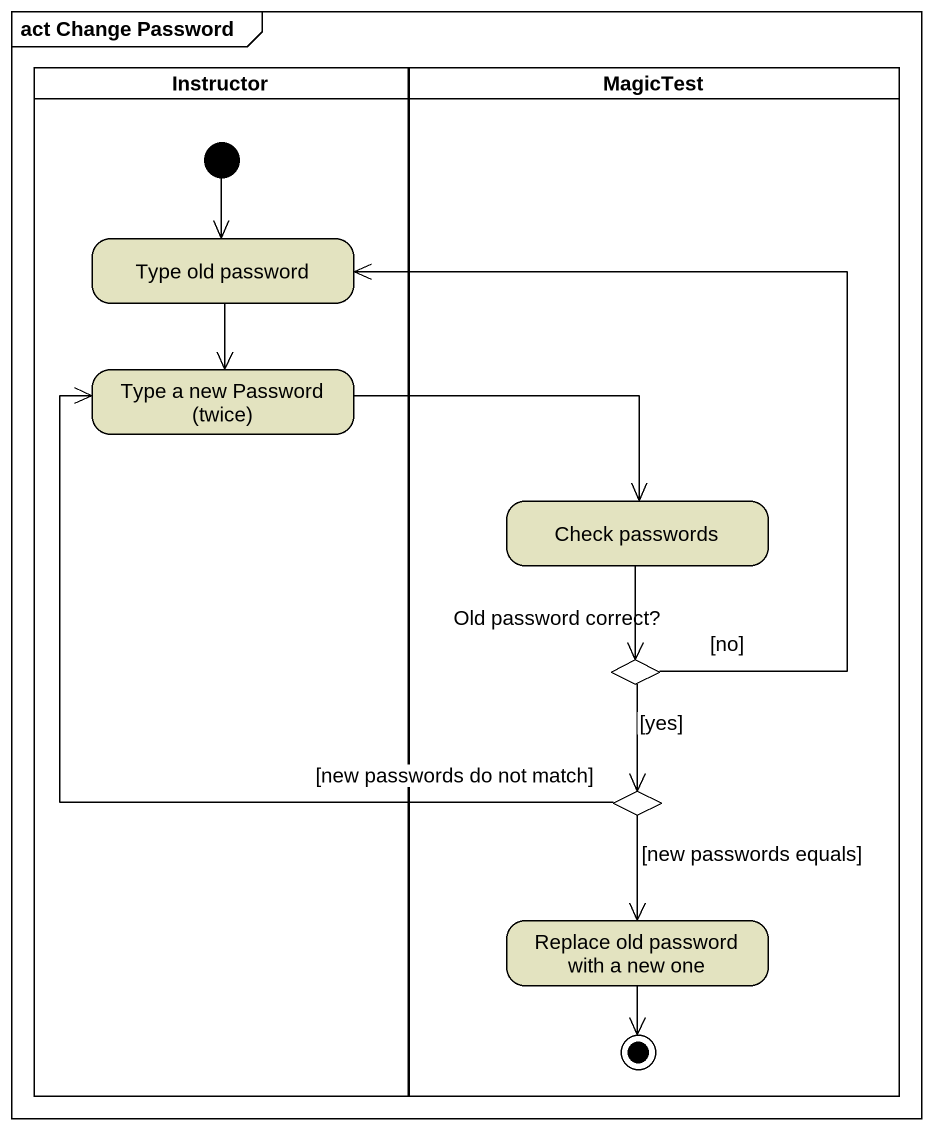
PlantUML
@startuml
mainframe act Change Password
hide empty description
state Instructor <<partition>> {
  state "Type old password" as Type_old_password #E3E3C0
  state "Type a new Password (twice)" as Type_a_new_Password_twice #E3E3C0
  [*] --> Type_old_password
}
state MagicTest <<partition>> {
  state "Check passwords" as Check_passwords #E3E3C0
  state "Old password correct?" as Old_password_correct <<choice>> #FFFFFF
  state choice1 <<choice>> #FFFFFF
  state "Replace old password with a new one" as Replace_old_password_with_a #E3E3C0
  Replace_old_password_with_a --> [*]
}
Type_old_password --> Type_a_new_Password_twice
Type_a_new_Password_twice -right-> Check_passwords
Check_passwords --> Old_password_correct
Old_password_correct -up-> Type_old_password : [no]
Old_password_correct --> choice1 : [yes]
choice1 -up-> Type_a_new_Password_twice : [new passwords do not match]
choice1 --> Replace_old_password_with_a : [new passwords equals]
@enduml
